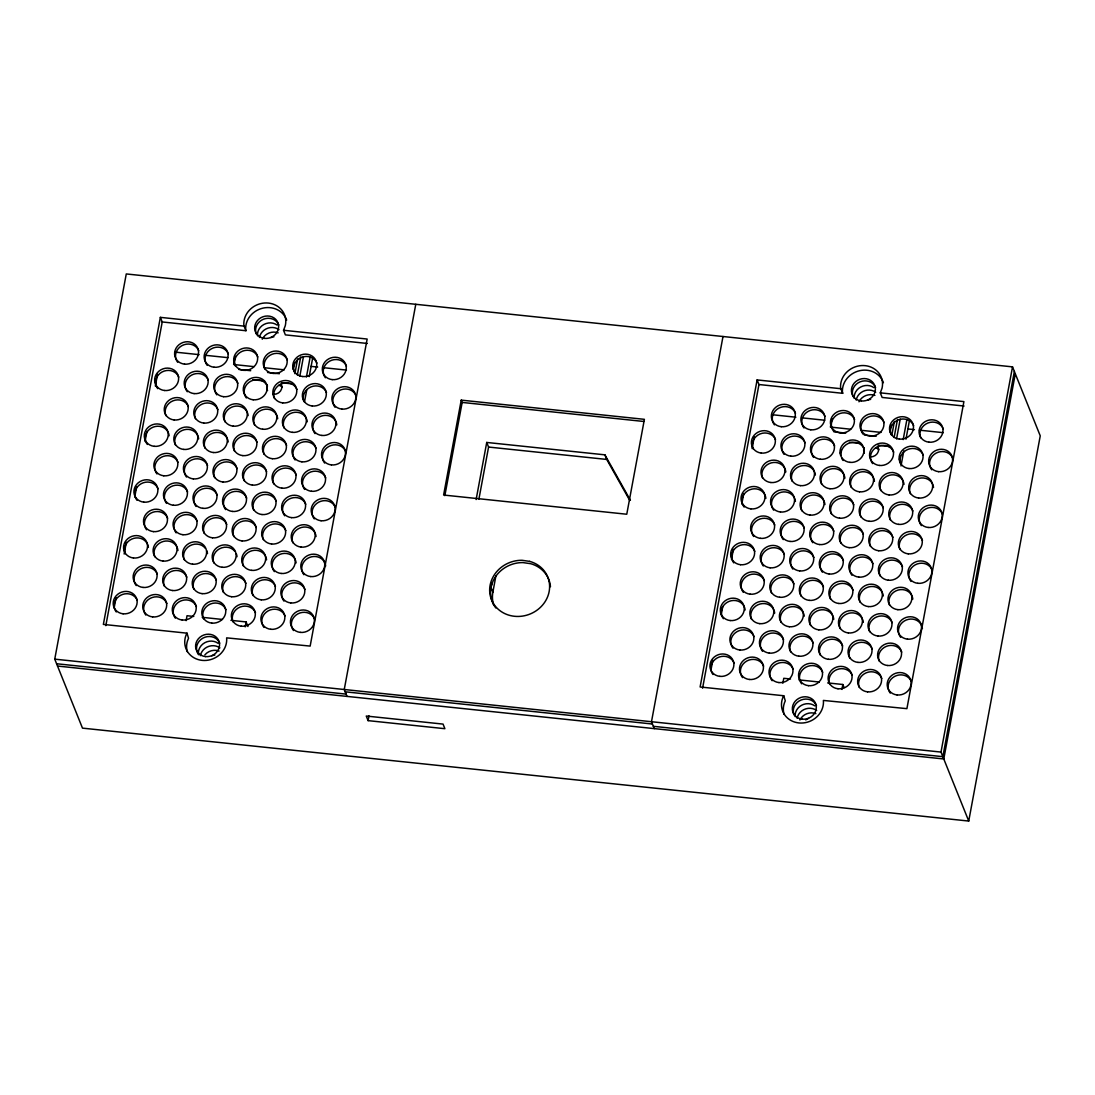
<?xml version="1.0" encoding="UTF-8"?>
<svg xmlns="http://www.w3.org/2000/svg" width="1095" height="1095" viewBox="0 0 1095 1095"><rect width="100%" height="100%" fill="white"/><g stroke="black" fill="none" stroke-linecap="round" stroke-linejoin="round"><path stroke-width="1.5" d="M54.75 659.149L126.267 273.942L1012.519 366.866L1040.25 435.851L968.733 821.058L82.481 728.134L54.75 659.149L941.002 752.073L968.733 821.058M160.363 317.358L162.211 321.957L245.951 330.731L244.089 326.132L160.363 317.358L103.368 624.41L187.012 633.17L188.532 638.275A21.243 19.395 -21.9 0 0 187.3 651.73M105.832 625.656L162.211 321.957M114.167 607.766L116.043 597.692M124.146 554.015L126.336 542.244M134.753 496.897L136.629 486.81M145.046 441.449L146.922 431.375M155.339 386.015L157.516 374.257M186.109 620.66L187.026 615.732L193.774 616.444M235.179 356.299L233.659 364.512L253.917 366.633M243.624 390.929L244.24 387.575M245.198 626.86L246.101 621.933L230.908 620.331M293.049 369.07L294.268 362.5M294.897 373.669L297.635 358.886M297.361 374.983L300.714 356.915M299.811 376.297L303.466 356.587M302.699 397.115L303.329 393.776M306.436 377.022L310.172 356.929M304.547 401.714L306.723 389.998M309.214 376.598L312.636 358.174M415.771 304.3L344.254 689.508L347.033 696.406M368.098 720.633L366.25 716.034L443.051 724.096L444.899 728.695L368.098 720.633L368.988 715.856M461.228 400.127L443.612 495.036L626.764 514.239L644.394 419.33L461.228 400.127L462.158 402.426L444.844 495.665M476.133 499.539L486.728 442.448L604.892 454.836L630.405 500.278M478.912 499.101L488.575 447.047L486.728 442.448M491.942 582.649L491.025 587.577L492.873 592.176A30.345 27.703 -21.9 0 0 493.749 605.193M492.873 592.176L495.925 575.751M723.001 336.507L651.498 721.714L654.276 728.613M757.11 379.924L758.958 384.523L842.698 393.31L840.837 388.711L757.11 379.924L700.116 686.976L783.76 695.749L785.279 700.841A21.243 19.395 -21.9 0 0 784.047 714.296M702.579 688.221L758.958 384.523M710.915 670.332L712.79 660.258M721.208 614.897L722.768 606.493M731.501 559.463L733.376 549.375M741.794 504.015L743.669 493.941M752.087 448.58L754.263 436.823M782.857 683.225L783.774 678.298L790.522 679.009M831.926 418.879L830.407 427.077L850.664 429.213M840.371 453.494L840.987 450.141M841.932 689.426L842.849 684.498L827.656 682.91M889.797 431.635L891.015 425.065M891.946 434.592L894.382 421.452M894.109 437.548L897.462 419.481M896.559 438.862L900.213 419.166M899.447 459.695L900.076 456.341M903.183 439.588L906.906 419.495M900.993 465.964L903.786 450.894M905.962 439.163L909.384 420.74M941.002 752.073L1012.519 366.866M1014.367 371.465L942.85 756.672L653.345 726.313M1015.298 373.765L943.78 758.972L57.529 666.047M367.331 343.46L285.384 334.878L283.537 330.279L285.289 325.667A21.243 19.395 -21.9 0 0 266.646 302.959A21.243 19.395 -21.9 0 0 243.815 324.695L244.089 326.132M964.079 406.04L882.132 397.444L880.284 392.845L882.036 388.246A21.243 19.395 -21.9 0 0 863.394 365.538A21.243 19.395 -21.9 0 0 840.563 387.26L840.837 388.711M187.012 633.17L186.684 633.676A21.243 19.395 -21.9 0 0 202.096 660.367A21.243 19.395 -21.9 0 0 226.638 637.865L310.159 646.091L367.154 339.039L283.537 330.279M783.76 695.749L783.431 696.242A21.243 19.395 -21.9 0 0 798.844 722.933A21.243 19.395 -21.9 0 0 823.385 700.43L906.906 708.657L963.901 401.605L880.284 392.845M175.433 352.152L199.139 354.643M205.915 355.355L227.938 357.654M310.912 366.36L317.687 367.071M322.765 367.605L346.472 370.083M772.18 414.718L795.887 417.209M802.662 417.92L824.686 420.234M907.659 428.925L914.434 429.637M919.513 430.171L943.219 432.662M264.046 367.701L284.303 369.823M860.793 430.267L881.051 432.388M238.888 369.467L250.7 370.699M267.577 372.478L279.403 373.71M833.938 431.854L845.764 433.1M864.325 435.043L876.151 436.289M252.712 379.732L264.525 380.964M281.415 382.73L293.227 383.975M849.46 442.298L859.589 443.352M878.149 445.309L889.975 446.541M462.158 402.426L643.614 421.452M488.575 447.047L606.739 459.435L629.789 500.483M202.219 617.32L222.477 619.455M798.967 679.899L819.224 682.021M345.185 691.807L652.415 724.014M56.598 663.748L346.116 694.107M869.868 456.82L870.347 456.902A7.583 6.926 -21.9 0 0 878.012 446.664M273.12 394.255L273.599 394.337A7.583 6.926 -21.9 0 0 281.264 384.085M842.849 684.498L844.081 687.564M604.892 454.836L606.739 459.435M246.101 621.933L247.949 626.532M842.698 393.31L842.411 391.859A21.243 19.395 -21.9 0 1 859.767 370.671A21.243 19.395 -21.9 0 1 883.419 382.716M245.951 330.731L245.677 329.294A21.243 19.395 -21.9 0 1 263.019 308.106A21.243 19.395 -21.9 0 1 286.671 320.151M198.4 654.016A12.141 11.087 -21.9 0 1 204.792 642.71A12.141 11.087 -21.9 0 1 218.056 643.271M200.371 655.686A12.141 11.087 -21.9 0 1 219.903 647.87M204.847 654.865A12.141 11.087 -21.9 0 1 219.109 651.06M211.773 655.837A12.141 11.087 -21.9 0 1 214.839 655.015M795.148 716.595A12.141 11.087 -21.9 0 1 801.54 705.289A12.141 11.087 -21.9 0 1 814.789 705.851M797.119 718.252A12.141 11.087 -21.9 0 1 816.651 710.45M799.911 720.004A12.141 11.087 -21.9 0 1 815.857 713.625M805.742 719.921A12.141 11.087 -21.9 0 1 808.521 718.402M854.21 398.375A12.141 11.087 -21.9 0 1 860.615 387.069A12.141 11.087 -21.9 0 1 873.865 387.63M856.194 400.045A12.141 11.087 -21.9 0 1 875.713 392.229M858.986 401.797A12.141 11.087 -21.9 0 1 874.919 395.418M867.596 400.195A12.141 11.087 -21.9 0 1 870.662 399.374M257.476 335.809A12.141 11.087 -21.9 0 1 263.868 324.503A12.141 11.087 -21.9 0 1 277.117 325.064M259.447 337.479A12.141 11.087 -21.9 0 1 278.979 329.663M262.239 339.231A12.141 11.087 -21.9 0 1 278.185 332.853M270.848 337.616A12.141 11.087 -21.9 0 1 273.914 336.808M793.971 714.802A12.141 11.087 -21.9 0 1 801.129 700.006A12.141 11.087 -21.9 0 1 816.514 705.782M801.636 683.814A12.141 11.087 -21.9 0 1 805.906 667.183A12.141 11.087 -21.9 0 1 822.728 672.289M829.736 684.402A12.141 11.087 -21.9 0 1 836.895 669.606A12.141 11.087 -21.9 0 1 852.28 675.382M859.274 687.509A12.141 11.087 -21.9 0 1 866.432 672.713A12.141 11.087 -21.9 0 1 881.817 678.489M890.262 693.108A12.141 11.087 -21.9 0 1 894.533 676.477A12.141 11.087 -21.9 0 1 911.355 681.583M772.098 680.72A12.141 11.087 -21.9 0 1 776.369 664.09A12.141 11.087 -21.9 0 1 793.191 669.196M742.561 677.627A12.141 11.087 -21.9 0 1 746.831 660.997A12.141 11.087 -21.9 0 1 763.653 666.102M713.009 674.534A12.141 11.087 -21.9 0 1 717.293 657.89A12.141 11.087 -21.9 0 1 734.102 662.995M879.23 661.147A12.141 11.087 -21.9 0 1 886.389 646.337A12.141 11.087 -21.9 0 1 901.774 652.127M849.693 658.04A12.141 11.087 -21.9 0 1 856.837 643.244A12.141 11.087 -21.9 0 1 872.222 649.02M820.141 654.947A12.141 11.087 -21.9 0 1 827.3 640.151A12.141 11.087 -21.9 0 1 842.685 645.927M790.604 651.853A12.141 11.087 -21.9 0 1 797.762 637.044A12.141 11.087 -21.9 0 1 813.147 642.833M762.503 651.265A12.141 11.087 -21.9 0 1 766.787 634.635A12.141 11.087 -21.9 0 1 783.596 639.726M732.966 648.158A12.141 11.087 -21.9 0 1 737.236 631.528A12.141 11.087 -21.9 0 1 754.058 636.633M900.624 637.29A12.141 11.087 -21.9 0 1 906.345 619.975A12.141 11.087 -21.9 0 1 922.401 628.571M869.635 631.678A12.141 11.087 -21.9 0 1 876.794 616.882A12.141 11.087 -21.9 0 1 892.179 622.658M840.098 628.585A12.141 11.087 -21.9 0 1 848.762 613.282A12.141 11.087 -21.9 0 1 863.312 622.384M810.56 625.478A12.141 11.087 -21.9 0 1 819.224 610.189A12.141 11.087 -21.9 0 1 833.774 619.277M781.009 622.384A12.141 11.087 -21.9 0 1 789.673 607.082A12.141 11.087 -21.9 0 1 804.236 616.184M751.471 619.291A12.141 11.087 -21.9 0 1 760.135 603.988A12.141 11.087 -21.9 0 1 774.699 613.091M723.384 618.702A12.141 11.087 -21.9 0 1 729.092 601.388A12.141 11.087 -21.9 0 1 745.147 609.983M771.428 592.929A12.141 11.087 -21.9 0 1 778.586 578.119A12.141 11.087 -21.9 0 1 793.971 583.909M743.327 592.34A12.141 11.087 -21.9 0 1 747.598 575.71A12.141 11.087 -21.9 0 1 764.419 580.802M800.965 596.022A12.141 11.087 -21.9 0 1 808.124 581.226A12.141 11.087 -21.9 0 1 823.508 587.002M830.503 599.116A12.141 11.087 -21.9 0 1 837.661 584.319A12.141 11.087 -21.9 0 1 853.046 590.096M860.054 602.223A12.141 11.087 -21.9 0 1 868.718 586.92A12.141 11.087 -21.9 0 1 883.268 596.008M889.592 605.316A12.141 11.087 -21.9 0 1 898.256 590.013A12.141 11.087 -21.9 0 1 912.819 599.116M733.746 562.871A12.141 11.087 -21.9 0 1 738.016 546.241A12.141 11.087 -21.9 0 1 754.838 551.346M763.283 565.978A12.141 11.087 -21.9 0 1 767.554 549.334A12.141 11.087 -21.9 0 1 784.376 554.44M792.821 569.071A12.141 11.087 -21.9 0 1 797.105 552.441A12.141 11.087 -21.9 0 1 813.913 557.547M822.372 572.165A12.141 11.087 -21.9 0 1 826.643 555.535A12.141 11.087 -21.9 0 1 843.465 560.64M851.91 575.258A12.141 11.087 -21.9 0 1 856.18 558.628A12.141 11.087 -21.9 0 1 873.002 563.733M880.01 575.847A12.141 11.087 -21.9 0 1 887.155 561.051A12.141 11.087 -21.9 0 1 902.54 566.827M910.999 581.459A12.141 11.087 -21.9 0 1 915.269 564.828A12.141 11.087 -21.9 0 1 932.091 569.934M899.953 549.485A12.141 11.087 -21.9 0 1 907.112 534.688A12.141 11.087 -21.9 0 1 922.496 540.465M870.415 546.391A12.141 11.087 -21.9 0 1 877.574 531.595A12.141 11.087 -21.9 0 1 892.959 537.371M840.878 543.298A12.141 11.087 -21.9 0 1 848.023 528.488A12.141 11.087 -21.9 0 1 863.407 534.278M812.777 542.709A12.141 11.087 -21.9 0 1 817.048 526.079A12.141 11.087 -21.9 0 1 833.87 531.171M783.24 539.602A12.141 11.087 -21.9 0 1 787.51 522.972A12.141 11.087 -21.9 0 1 804.332 528.077M753.702 536.509A12.141 11.087 -21.9 0 1 757.973 519.879A12.141 11.087 -21.9 0 1 774.781 524.984M744.107 507.053A12.141 11.087 -21.9 0 1 749.815 489.739A12.141 11.087 -21.9 0 1 765.884 498.334M773.645 510.147A12.141 11.087 -21.9 0 1 779.353 492.832A12.141 11.087 -21.9 0 1 795.422 501.428M801.745 510.735A12.141 11.087 -21.9 0 1 810.409 495.433A12.141 11.087 -21.9 0 1 824.959 504.535M831.283 513.829A12.141 11.087 -21.9 0 1 838.441 499.033A12.141 11.087 -21.9 0 1 853.826 504.809M860.821 516.922A12.141 11.087 -21.9 0 1 867.979 502.126A12.141 11.087 -21.9 0 1 883.364 507.902M890.372 520.029A12.141 11.087 -21.9 0 1 897.53 505.233A12.141 11.087 -21.9 0 1 912.901 511.009M921.36 525.627A12.141 11.087 -21.9 0 1 925.631 508.997A12.141 11.087 -21.9 0 1 942.453 514.102M910.315 493.667A12.141 11.087 -21.9 0 1 918.979 478.364A12.141 11.087 -21.9 0 1 933.542 487.453M880.777 490.56A12.141 11.087 -21.9 0 1 889.441 475.257A12.141 11.087 -21.9 0 1 904.005 484.36M851.239 487.467A12.141 11.087 -21.9 0 1 859.904 472.164A12.141 11.087 -21.9 0 1 874.453 481.266M821.688 484.373A12.141 11.087 -21.9 0 1 830.352 469.071A12.141 11.087 -21.9 0 1 844.916 478.159M792.15 481.266A12.141 11.087 -21.9 0 1 800.815 465.977A12.141 11.087 -21.9 0 1 815.378 475.066M762.613 478.173A12.141 11.087 -21.9 0 1 771.277 462.87A12.141 11.087 -21.9 0 1 785.827 471.972M753.018 448.717A12.141 11.087 -21.9 0 1 760.176 433.907A12.141 11.087 -21.9 0 1 775.561 439.697M784.006 454.315A12.141 11.087 -21.9 0 1 788.29 437.685A12.141 11.087 -21.9 0 1 805.099 442.791M813.558 457.409A12.141 11.087 -21.9 0 1 817.828 440.779A12.141 11.087 -21.9 0 1 834.65 445.884M843.095 460.516A12.141 11.087 -21.9 0 1 841.644 457.997M840.974 455.191A12.141 11.087 -21.9 0 1 850.309 442.708A12.141 11.087 -21.9 0 1 864.188 448.991M872.633 463.609A12.141 11.087 -21.9 0 1 876.917 446.979A12.141 11.087 -21.9 0 1 893.725 452.084M900.733 464.198A12.141 11.087 -21.9 0 1 907.892 449.402A12.141 11.087 -21.9 0 1 923.277 455.178M931.722 469.81A12.141 11.087 -21.9 0 1 935.992 453.179A12.141 11.087 -21.9 0 1 952.814 458.271M920.69 437.836A12.141 11.087 -21.9 0 1 927.835 423.04A12.141 11.087 -21.9 0 1 943.219 428.816M891.138 434.742A12.141 11.087 -21.9 0 1 898.297 419.933A12.141 11.087 -21.9 0 1 913.682 425.722M863.052 434.154A12.141 11.087 -21.9 0 1 867.322 417.524A12.141 11.087 -21.9 0 1 884.144 422.615M833.514 431.047A12.141 11.087 -21.9 0 1 837.784 414.416A12.141 11.087 -21.9 0 1 854.593 419.522M803.963 427.953A12.141 11.087 -21.9 0 1 808.233 411.323A12.141 11.087 -21.9 0 1 825.055 416.428M774.425 424.86A12.141 11.087 -21.9 0 1 778.696 408.23A12.141 11.087 -21.9 0 1 795.518 413.321M853.046 396.595A12.141 11.087 -21.9 0 1 860.205 381.799A12.141 11.087 -21.9 0 1 875.589 387.575M198.674 654.742A12.141 11.087 -21.9 0 1 202.945 638.111A12.141 11.087 -21.9 0 1 219.766 643.217M203.451 618.743A12.141 11.087 -21.9 0 1 210.596 603.947A12.141 11.087 -21.9 0 1 225.981 609.723M232.989 621.837A12.141 11.087 -21.9 0 1 240.147 607.041A12.141 11.087 -21.9 0 1 255.532 612.817M263.977 627.449A12.141 11.087 -21.9 0 1 268.248 610.818A12.141 11.087 -21.9 0 1 285.07 615.924M293.515 630.542A12.141 11.087 -21.9 0 1 297.785 613.912A12.141 11.087 -21.9 0 1 314.607 619.017M175.351 618.155A12.141 11.087 -21.9 0 1 179.621 601.525A12.141 11.087 -21.9 0 1 196.443 606.63M145.813 615.062A12.141 11.087 -21.9 0 1 150.083 598.431A12.141 11.087 -21.9 0 1 166.905 603.523M116.262 611.954A12.141 11.087 -21.9 0 1 120.546 595.324A12.141 11.087 -21.9 0 1 137.354 600.43M283.933 601.087A12.141 11.087 -21.9 0 1 288.204 584.456A12.141 11.087 -21.9 0 1 305.026 589.548M252.945 595.475A12.141 11.087 -21.9 0 1 260.104 580.678A12.141 11.087 -21.9 0 1 275.475 586.455M223.394 592.381A12.141 11.087 -21.9 0 1 230.552 577.571A12.141 11.087 -21.9 0 1 245.937 583.361M193.856 589.274A12.141 11.087 -21.9 0 1 201.015 574.478A12.141 11.087 -21.9 0 1 216.399 580.254M164.318 586.181A12.141 11.087 -21.9 0 1 171.477 571.385A12.141 11.087 -21.9 0 1 186.848 577.161M136.218 585.592A12.141 11.087 -21.9 0 1 140.488 568.962A12.141 11.087 -21.9 0 1 157.31 574.067M303.89 574.711A12.141 11.087 -21.9 0 1 309.598 557.41A12.141 11.087 -21.9 0 1 325.653 566.005M274.339 571.617A12.141 11.087 -21.9 0 1 280.046 554.316A12.141 11.087 -21.9 0 1 296.115 562.912M243.35 566.005A12.141 11.087 -21.9 0 1 252.014 550.717A12.141 11.087 -21.9 0 1 266.578 559.805M236.356 553.892A12.141 11.087 -21.9 0 1 237.026 556.712M213.812 562.912A12.141 11.087 -21.9 0 1 219.534 548.787A12.141 11.087 -21.9 0 1 234.905 551.387M206.804 550.799A12.141 11.087 -21.9 0 1 207.489 553.618M184.261 559.819A12.141 11.087 -21.9 0 1 189.983 545.693A12.141 11.087 -21.9 0 1 205.354 548.294M154.724 556.725A12.141 11.087 -21.9 0 1 163.388 541.423A12.141 11.087 -21.9 0 1 177.951 550.511M125.186 553.618A12.141 11.087 -21.9 0 1 133.85 538.329A12.141 11.087 -21.9 0 1 148.4 547.418M176.131 532.868A12.141 11.087 -21.9 0 1 180.401 516.238A12.141 11.087 -21.9 0 1 197.223 521.329M146.579 529.761A12.141 11.087 -21.9 0 1 150.864 513.131A12.141 11.087 -21.9 0 1 167.672 518.236M204.217 533.457A12.141 11.087 -21.9 0 1 211.376 518.66A12.141 11.087 -21.9 0 1 226.761 524.437M233.769 536.55A12.141 11.087 -21.9 0 1 240.914 521.754A12.141 11.087 -21.9 0 1 256.298 527.53M263.306 539.643A12.141 11.087 -21.9 0 1 270.465 524.847A12.141 11.087 -21.9 0 1 285.85 530.623M292.844 542.75A12.141 11.087 -21.9 0 1 301.508 527.448A12.141 11.087 -21.9 0 1 316.072 536.536M136.998 500.305A12.141 11.087 -21.9 0 1 141.269 483.675A12.141 11.087 -21.9 0 1 158.091 488.781M166.536 503.399A12.141 11.087 -21.9 0 1 170.806 486.769A12.141 11.087 -21.9 0 1 187.628 491.874M196.073 506.506A12.141 11.087 -21.9 0 1 200.358 489.862A12.141 11.087 -21.9 0 1 217.166 494.967M225.625 509.599A12.141 11.087 -21.9 0 1 229.895 492.969A12.141 11.087 -21.9 0 1 246.717 498.074M253.712 510.188A12.141 11.087 -21.9 0 1 260.87 495.392A12.141 11.087 -21.9 0 1 276.255 501.168M284.7 515.786A12.141 11.087 -21.9 0 1 288.984 499.156A12.141 11.087 -21.9 0 1 305.792 504.261M314.251 518.893A12.141 11.087 -21.9 0 1 318.522 502.263A12.141 11.087 -21.9 0 1 335.344 507.355M304.656 489.424A12.141 11.087 -21.9 0 1 308.927 472.794A12.141 11.087 -21.9 0 1 325.749 477.899M273.668 483.826A12.141 11.087 -21.9 0 1 280.826 469.016A12.141 11.087 -21.9 0 1 296.211 474.806M244.13 480.719A12.141 11.087 -21.9 0 1 251.289 465.922A12.141 11.087 -21.9 0 1 266.66 471.699M214.579 477.625A12.141 11.087 -21.9 0 1 221.737 462.829A12.141 11.087 -21.9 0 1 237.122 468.605M186.492 477.037A12.141 11.087 -21.9 0 1 190.763 460.406A12.141 11.087 -21.9 0 1 207.585 465.512M156.955 473.943A12.141 11.087 -21.9 0 1 161.225 457.313A12.141 11.087 -21.9 0 1 178.047 462.405M147.36 444.474A12.141 11.087 -21.9 0 1 153.067 427.173A12.141 11.087 -21.9 0 1 169.136 435.769M175.446 445.063A12.141 11.087 -21.9 0 1 184.111 429.774A12.141 11.087 -21.9 0 1 198.674 438.862M204.998 448.17A12.141 11.087 -21.9 0 1 213.662 432.867A12.141 11.087 -21.9 0 1 228.212 441.956M234.535 451.263A12.141 11.087 -21.9 0 1 241.694 436.467A12.141 11.087 -21.9 0 1 257.079 442.243M264.073 454.357A12.141 11.087 -21.9 0 1 271.231 439.56A12.141 11.087 -21.9 0 1 286.616 445.337M295.075 459.968A12.141 11.087 -21.9 0 1 299.346 443.338A12.141 11.087 -21.9 0 1 316.168 448.444M324.613 463.062A12.141 11.087 -21.9 0 1 328.883 446.432A12.141 11.087 -21.9 0 1 345.705 451.537M315.018 433.606A12.141 11.087 -21.9 0 1 320.725 416.292A12.141 11.087 -21.9 0 1 336.795 424.887M284.029 427.994A12.141 11.087 -21.9 0 1 292.693 412.692A12.141 11.087 -21.9 0 1 307.257 421.794M254.492 424.901A12.141 11.087 -21.9 0 1 263.156 409.598A12.141 11.087 -21.9 0 1 277.706 418.701M224.954 421.794A12.141 11.087 -21.9 0 1 233.605 406.505A12.141 11.087 -21.9 0 1 248.168 415.594M195.403 418.701A12.141 11.087 -21.9 0 1 202.561 403.904A12.141 11.087 -21.9 0 1 217.946 409.681M165.865 415.607A12.141 11.087 -21.9 0 1 173.024 400.811A12.141 11.087 -21.9 0 1 188.408 406.587M157.721 388.657A12.141 11.087 -21.9 0 1 161.992 372.026A12.141 11.087 -21.9 0 1 178.813 377.118M187.272 391.75A12.141 11.087 -21.9 0 1 191.543 375.12A12.141 11.087 -21.9 0 1 208.351 380.225M216.81 394.843A12.141 11.087 -21.9 0 1 221.081 378.213A12.141 11.087 -21.9 0 1 237.902 383.318M246.348 397.95A12.141 11.087 -21.9 0 1 250.618 381.306A12.141 11.087 -21.9 0 1 267.44 386.412M274.448 398.525A12.141 11.087 -21.9 0 1 281.593 383.729A12.141 11.087 -21.9 0 1 296.978 389.519M303.986 401.632A12.141 11.087 -21.9 0 1 311.144 386.836A12.141 11.087 -21.9 0 1 326.529 392.612M334.974 407.23A12.141 11.087 -21.9 0 1 339.245 390.6A12.141 11.087 -21.9 0 1 356.067 395.706M325.393 377.775A12.141 11.087 -21.9 0 1 329.663 361.145A12.141 11.087 -21.9 0 1 346.472 366.25M294.391 372.163A12.141 11.087 -21.9 0 1 301.549 357.367A12.141 11.087 -21.9 0 1 316.934 363.143M264.853 369.07A12.141 11.087 -21.9 0 1 272.012 354.274A12.141 11.087 -21.9 0 1 287.396 360.05M235.315 365.976A12.141 11.087 -21.9 0 1 242.474 351.18A12.141 11.087 -21.9 0 1 257.845 356.956M207.215 365.388A12.141 11.087 -21.9 0 1 211.486 348.757A12.141 11.087 -21.9 0 1 228.308 353.849M177.677 362.281A12.141 11.087 -21.9 0 1 181.948 345.65A12.141 11.087 -21.9 0 1 198.77 350.756M256.298 334.03A12.141 11.087 -21.9 0 1 263.457 319.22A12.141 11.087 -21.9 0 1 278.842 325.01M550.47 586.742A30.345 27.703 -21.9 0 0 530.623 563.679L522.958 562.597A30.345 27.703 -21.9 0 0 494.611 578.16A30.345 27.703 -21.9 0 0 495.83 607.985M864.297 453.125A7.583 6.926 -21.9 0 1 864.16 447.773M875.713 447.8A7.583 6.926 -21.9 0 1 878.847 449.758M267.55 390.559A7.583 6.926 -21.9 0 1 267.413 385.194M278.965 385.235A7.583 6.926 -21.9 0 1 282.099 387.192M529.693 561.379L522.041 560.298A30.345 27.703 -21.9 0 0 491.532 599.814A30.345 27.703 -21.9 0 0 540.998 606.781A30.345 27.703 -21.9 0 0 529.693 561.379M781.241 426.708A12.141 11.087 -21.9 0 0 794.587 411.022A12.141 11.087 -21.9 0 0 774.124 408.887A12.141 11.087 -21.9 0 0 781.241 426.708M810.793 429.801A12.141 11.087 -21.9 0 0 824.138 414.129A12.141 11.087 -21.9 0 0 803.662 411.98A12.141 11.087 -21.9 0 0 810.793 429.801M840.33 432.895A12.141 11.087 -21.9 0 0 853.676 417.222A12.141 11.087 -21.9 0 0 833.213 415.073A12.141 11.087 -21.9 0 0 840.33 432.895M869.868 436.002A12.141 11.087 -21.9 0 0 883.213 420.316A12.141 11.087 -21.9 0 0 862.75 418.18A12.141 11.087 -21.9 0 0 869.868 436.002M899.419 439.095A12.141 11.087 -21.9 0 0 912.765 423.423A12.141 11.087 -21.9 0 0 892.288 421.274A12.141 11.087 -21.9 0 0 899.419 439.095M928.957 442.188A12.141 11.087 -21.9 0 0 942.302 426.516A12.141 11.087 -21.9 0 0 921.839 424.367A12.141 11.087 -21.9 0 0 928.957 442.188M761.299 453.07A12.141 11.087 -21.9 0 0 774.644 437.398A12.141 11.087 -21.9 0 0 754.168 435.249A12.141 11.087 -21.9 0 0 761.299 453.07M790.836 456.163A12.141 11.087 -21.9 0 0 804.182 440.491A12.141 11.087 -21.9 0 0 783.719 438.342A12.141 11.087 -21.9 0 0 790.836 456.163M820.374 459.257A12.141 11.087 -21.9 0 0 833.719 443.584A12.141 11.087 -21.9 0 0 813.256 441.436A12.141 11.087 -21.9 0 0 820.374 459.257M849.925 462.364A12.141 11.087 -21.9 0 0 863.257 446.692A12.141 11.087 -21.9 0 0 842.794 444.543A12.141 11.087 -21.9 0 0 849.925 462.364M879.463 465.457A12.141 11.087 -21.9 0 0 892.808 449.785A12.141 11.087 -21.9 0 0 872.332 447.636A12.141 11.087 -21.9 0 0 879.463 465.457M909.001 468.55A12.141 11.087 -21.9 0 0 922.346 452.878A12.141 11.087 -21.9 0 0 901.883 450.729A12.141 11.087 -21.9 0 0 909.001 468.55M938.552 471.658A12.141 11.087 -21.9 0 0 951.884 455.972A12.141 11.087 -21.9 0 0 931.421 453.836A12.141 11.087 -21.9 0 0 938.552 471.658M770.88 482.525A12.141 11.087 -21.9 0 0 784.225 466.853A12.141 11.087 -21.9 0 0 763.762 464.704A12.141 11.087 -21.9 0 0 770.88 482.525M800.431 485.632A12.141 11.087 -21.9 0 0 813.763 469.947A12.141 11.087 -21.9 0 0 793.3 467.811A12.141 11.087 -21.9 0 0 800.431 485.632M829.969 488.726A12.141 11.087 -21.9 0 0 843.314 473.054A12.141 11.087 -21.9 0 0 822.838 470.905A12.141 11.087 -21.9 0 0 829.969 488.726M859.507 491.819A12.141 11.087 -21.9 0 0 872.852 476.147A12.141 11.087 -21.9 0 0 852.389 473.998A12.141 11.087 -21.9 0 0 859.507 491.819M889.058 494.926A12.141 11.087 -21.9 0 0 902.389 479.24A12.141 11.087 -21.9 0 0 881.927 477.105A12.141 11.087 -21.9 0 0 889.058 494.926M918.595 498.02A12.141 11.087 -21.9 0 0 931.941 482.347A12.141 11.087 -21.9 0 0 911.464 480.199A12.141 11.087 -21.9 0 0 918.595 498.02M750.937 508.888A12.141 11.087 -21.9 0 0 764.269 493.215A12.141 11.087 -21.9 0 0 743.806 491.066A12.141 11.087 -21.9 0 0 750.937 508.888M780.475 511.995A12.141 11.087 -21.9 0 0 793.82 496.322A12.141 11.087 -21.9 0 0 773.344 494.173A12.141 11.087 -21.9 0 0 780.475 511.995M810.013 515.088A12.141 11.087 -21.9 0 0 823.358 499.416A12.141 11.087 -21.9 0 0 802.895 497.267A12.141 11.087 -21.9 0 0 810.013 515.088M839.55 518.181A12.141 11.087 -21.9 0 0 852.895 502.509A12.141 11.087 -21.9 0 0 832.433 500.36A12.141 11.087 -21.9 0 0 839.55 518.181M869.101 521.288A12.141 11.087 -21.9 0 0 882.447 505.603A12.141 11.087 -21.9 0 0 861.97 503.467A12.141 11.087 -21.9 0 0 869.101 521.288M898.639 524.382A12.141 11.087 -21.9 0 0 911.984 508.71A12.141 11.087 -21.9 0 0 891.522 506.561A12.141 11.087 -21.9 0 0 898.639 524.382M928.177 527.475A12.141 11.087 -21.9 0 0 941.522 511.803A12.141 11.087 -21.9 0 0 921.059 509.654A12.141 11.087 -21.9 0 0 928.177 527.475M760.519 538.357A12.141 11.087 -21.9 0 0 773.864 522.685A12.141 11.087 -21.9 0 0 753.401 520.536A12.141 11.087 -21.9 0 0 760.519 538.357M790.056 541.45A12.141 11.087 -21.9 0 0 803.401 525.778A12.141 11.087 -21.9 0 0 782.939 523.629A12.141 11.087 -21.9 0 0 790.056 541.45M819.607 544.557A12.141 11.087 -21.9 0 0 832.953 528.871A12.141 11.087 -21.9 0 0 812.476 526.736A12.141 11.087 -21.9 0 0 819.607 544.557M849.145 547.651A12.141 11.087 -21.9 0 0 862.49 531.978A12.141 11.087 -21.9 0 0 842.028 529.829A12.141 11.087 -21.9 0 0 849.145 547.651M878.683 550.744A12.141 11.087 -21.9 0 0 892.028 535.072A12.141 11.087 -21.9 0 0 871.565 532.923A12.141 11.087 -21.9 0 0 878.683 550.744M908.234 553.837A12.141 11.087 -21.9 0 0 921.566 538.165A12.141 11.087 -21.9 0 0 901.103 536.016A12.141 11.087 -21.9 0 0 908.234 553.837M740.562 564.719A12.141 11.087 -21.9 0 0 753.907 549.047A12.141 11.087 -21.9 0 0 733.445 546.898A12.141 11.087 -21.9 0 0 740.562 564.719M770.113 567.812A12.141 11.087 -21.9 0 0 783.445 552.14A12.141 11.087 -21.9 0 0 762.982 549.991A12.141 11.087 -21.9 0 0 770.113 567.812M799.651 570.919A12.141 11.087 -21.9 0 0 812.996 555.247A12.141 11.087 -21.9 0 0 792.52 553.098A12.141 11.087 -21.9 0 0 799.651 570.919M829.189 574.013A12.141 11.087 -21.9 0 0 842.534 558.341A12.141 11.087 -21.9 0 0 822.071 556.192A12.141 11.087 -21.9 0 0 829.189 574.013M858.74 577.106A12.141 11.087 -21.9 0 0 872.072 561.434A12.141 11.087 -21.9 0 0 851.609 559.285A12.141 11.087 -21.9 0 0 858.74 577.106M888.278 580.213A12.141 11.087 -21.9 0 0 901.623 564.527A12.141 11.087 -21.9 0 0 881.146 562.392A12.141 11.087 -21.9 0 0 888.278 580.213M917.815 583.307A12.141 11.087 -21.9 0 0 931.161 567.634A12.141 11.087 -21.9 0 0 910.698 565.485A12.141 11.087 -21.9 0 0 917.815 583.307M750.157 594.188A12.141 11.087 -21.9 0 0 763.502 578.502A12.141 11.087 -21.9 0 0 743.026 576.367A12.141 11.087 -21.9 0 0 750.157 594.188M779.695 597.281A12.141 11.087 -21.9 0 0 793.04 581.609A12.141 11.087 -21.9 0 0 772.577 579.46A12.141 11.087 -21.9 0 0 779.695 597.281M809.246 600.375A12.141 11.087 -21.9 0 0 822.578 584.703A12.141 11.087 -21.9 0 0 802.115 582.554A12.141 11.087 -21.9 0 0 809.246 600.375M838.784 603.482A12.141 11.087 -21.9 0 0 852.129 587.796A12.141 11.087 -21.9 0 0 831.653 585.661A12.141 11.087 -21.9 0 0 838.784 603.482M868.321 606.575A12.141 11.087 -21.9 0 0 881.667 590.903A12.141 11.087 -21.9 0 0 861.204 588.754A12.141 11.087 -21.9 0 0 868.321 606.575M897.859 609.669A12.141 11.087 -21.9 0 0 911.204 593.996A12.141 11.087 -21.9 0 0 890.741 591.847A12.141 11.087 -21.9 0 0 897.859 609.669M730.201 620.55A12.141 11.087 -21.9 0 0 743.546 604.878A12.141 11.087 -21.9 0 0 723.083 602.729A12.141 11.087 -21.9 0 0 730.201 620.55M759.738 623.644A12.141 11.087 -21.9 0 0 773.084 607.971A12.141 11.087 -21.9 0 0 752.621 605.822A12.141 11.087 -21.9 0 0 759.738 623.644M789.29 626.737A12.141 11.087 -21.9 0 0 802.635 611.065A12.141 11.087 -21.9 0 0 782.159 608.916A12.141 11.087 -21.9 0 0 789.29 626.737M818.827 629.844A12.141 11.087 -21.9 0 0 832.173 614.172A12.141 11.087 -21.9 0 0 811.71 612.023A12.141 11.087 -21.9 0 0 818.827 629.844M848.365 632.937A12.141 11.087 -21.9 0 0 861.71 617.265A12.141 11.087 -21.9 0 0 841.247 615.116A12.141 11.087 -21.9 0 0 848.365 632.937M877.916 636.031A12.141 11.087 -21.9 0 0 891.262 620.359A12.141 11.087 -21.9 0 0 870.785 618.21A12.141 11.087 -21.9 0 0 877.916 636.031M907.454 639.138A12.141 11.087 -21.9 0 0 920.799 623.452A12.141 11.087 -21.9 0 0 900.336 621.317A12.141 11.087 -21.9 0 0 907.454 639.138M739.796 650.006A12.141 11.087 -21.9 0 0 753.141 634.333A12.141 11.087 -21.9 0 0 732.664 632.185A12.141 11.087 -21.9 0 0 739.796 650.006M769.333 653.113A12.141 11.087 -21.9 0 0 782.679 637.427A12.141 11.087 -21.9 0 0 762.216 635.292A12.141 11.087 -21.9 0 0 769.333 653.113M798.871 656.206A12.141 11.087 -21.9 0 0 812.216 640.534A12.141 11.087 -21.9 0 0 791.753 638.385A12.141 11.087 -21.9 0 0 798.871 656.206M828.422 659.299A12.141 11.087 -21.9 0 0 841.754 643.627A12.141 11.087 -21.9 0 0 821.291 641.478A12.141 11.087 -21.9 0 0 828.422 659.299M857.96 662.407A12.141 11.087 -21.9 0 0 871.305 646.721A12.141 11.087 -21.9 0 0 850.829 644.585A12.141 11.087 -21.9 0 0 857.96 662.407M887.497 665.5A12.141 11.087 -21.9 0 0 900.843 649.828A12.141 11.087 -21.9 0 0 880.38 647.679A12.141 11.087 -21.9 0 0 887.497 665.5M719.839 676.368A12.141 11.087 -21.9 0 0 733.185 660.696A12.141 11.087 -21.9 0 0 712.708 658.547A12.141 11.087 -21.9 0 0 719.839 676.368M749.377 679.475A12.141 11.087 -21.9 0 0 762.722 663.803A12.141 11.087 -21.9 0 0 742.259 661.654A12.141 11.087 -21.9 0 0 749.377 679.475M778.928 682.568A12.141 11.087 -21.9 0 0 792.26 666.896A12.141 11.087 -21.9 0 0 771.797 664.747A12.141 11.087 -21.9 0 0 778.928 682.568M808.466 685.662A12.141 11.087 -21.9 0 0 821.811 669.989A12.141 11.087 -21.9 0 0 801.335 667.841A12.141 11.087 -21.9 0 0 808.466 685.662M838.003 688.769A12.141 11.087 -21.9 0 0 851.349 673.083A12.141 11.087 -21.9 0 0 830.886 670.948A12.141 11.087 -21.9 0 0 838.003 688.769M867.555 691.862A12.141 11.087 -21.9 0 0 880.886 676.19A12.141 11.087 -21.9 0 0 860.424 674.041A12.141 11.087 -21.9 0 0 867.555 691.862M897.092 694.955A12.141 11.087 -21.9 0 0 910.438 679.283A12.141 11.087 -21.9 0 0 889.961 677.134A12.141 11.087 -21.9 0 0 897.092 694.955M861.327 400.948A12.141 11.087 -21.9 0 0 874.659 385.276A12.141 11.087 -21.9 0 0 854.196 383.127A12.141 11.087 -21.9 0 0 861.327 400.948M802.252 719.169A12.141 11.087 -21.9 0 0 815.583 703.483A12.141 11.087 -21.9 0 0 795.121 701.347A12.141 11.087 -21.9 0 0 802.252 719.169M184.507 364.129A12.141 11.087 -21.9 0 0 197.839 348.456A12.141 11.087 -21.9 0 0 177.376 346.307A12.141 11.087 -21.9 0 0 184.507 364.129M214.045 367.236A12.141 11.087 -21.9 0 0 227.39 351.55A12.141 11.087 -21.9 0 0 206.914 349.414A12.141 11.087 -21.9 0 0 214.045 367.236M243.583 370.329A12.141 11.087 -21.9 0 0 256.928 354.657A12.141 11.087 -21.9 0 0 236.465 352.508A12.141 11.087 -21.9 0 0 243.583 370.329M273.12 373.422A12.141 11.087 -21.9 0 0 286.466 357.75A12.141 11.087 -21.9 0 0 266.003 355.601A12.141 11.087 -21.9 0 0 273.12 373.422M302.672 376.529A12.141 11.087 -21.9 0 0 316.017 360.844A12.141 11.087 -21.9 0 0 295.54 358.708A12.141 11.087 -21.9 0 0 302.672 376.529M332.209 379.623A12.141 11.087 -21.9 0 0 345.555 363.951A12.141 11.087 -21.9 0 0 325.092 361.802A12.141 11.087 -21.9 0 0 332.209 379.623M164.551 390.504A12.141 11.087 -21.9 0 0 177.896 374.818A12.141 11.087 -21.9 0 0 157.42 372.683A12.141 11.087 -21.9 0 0 164.551 390.504M194.089 393.598A12.141 11.087 -21.9 0 0 207.434 377.926A12.141 11.087 -21.9 0 0 186.971 375.777A12.141 11.087 -21.9 0 0 194.089 393.598M223.626 396.691A12.141 11.087 -21.9 0 0 236.972 381.019A12.141 11.087 -21.9 0 0 216.509 378.87A12.141 11.087 -21.9 0 0 223.626 396.691M253.178 399.784A12.141 11.087 -21.9 0 0 266.523 384.112A12.141 11.087 -21.9 0 0 246.046 381.963A12.141 11.087 -21.9 0 0 253.178 399.784M282.715 402.892A12.141 11.087 -21.9 0 0 296.061 387.219A12.141 11.087 -21.9 0 0 275.598 385.07A12.141 11.087 -21.9 0 0 282.715 402.892M312.253 405.985A12.141 11.087 -21.9 0 0 325.598 390.313A12.141 11.087 -21.9 0 0 305.135 388.164A12.141 11.087 -21.9 0 0 312.253 405.985M341.804 409.078A12.141 11.087 -21.9 0 0 355.136 393.406A12.141 11.087 -21.9 0 0 334.673 391.257A12.141 11.087 -21.9 0 0 341.804 409.078M174.132 419.96A12.141 11.087 -21.9 0 0 187.478 404.288A12.141 11.087 -21.9 0 0 167.015 402.139A12.141 11.087 -21.9 0 0 174.132 419.96M203.684 423.053A12.141 11.087 -21.9 0 0 217.015 407.381A12.141 11.087 -21.9 0 0 196.552 405.232A12.141 11.087 -21.9 0 0 203.684 423.053M233.221 426.16A12.141 11.087 -21.9 0 0 246.567 410.474A12.141 11.087 -21.9 0 0 226.09 408.339A12.141 11.087 -21.9 0 0 233.221 426.16M262.759 429.254A12.141 11.087 -21.9 0 0 276.104 413.582A12.141 11.087 -21.9 0 0 255.641 411.433A12.141 11.087 -21.9 0 0 262.759 429.254M292.31 432.347A12.141 11.087 -21.9 0 0 305.642 416.675A12.141 11.087 -21.9 0 0 285.179 414.526A12.141 11.087 -21.9 0 0 292.31 432.347M321.848 435.454A12.141 11.087 -21.9 0 0 335.193 419.768A12.141 11.087 -21.9 0 0 314.717 417.633A12.141 11.087 -21.9 0 0 321.848 435.454M154.19 446.322A12.141 11.087 -21.9 0 0 167.521 430.65A12.141 11.087 -21.9 0 0 147.058 428.501A12.141 11.087 -21.9 0 0 154.19 446.322M183.727 449.429A12.141 11.087 -21.9 0 0 197.073 433.743A12.141 11.087 -21.9 0 0 176.596 431.608A12.141 11.087 -21.9 0 0 183.727 449.429M213.265 452.522A12.141 11.087 -21.9 0 0 226.61 436.85A12.141 11.087 -21.9 0 0 206.147 434.701A12.141 11.087 -21.9 0 0 213.265 452.522M242.816 455.616A12.141 11.087 -21.9 0 0 256.148 439.944A12.141 11.087 -21.9 0 0 235.685 437.795A12.141 11.087 -21.9 0 0 242.816 455.616M272.354 458.709A12.141 11.087 -21.9 0 0 285.699 443.037A12.141 11.087 -21.9 0 0 265.223 440.888A12.141 11.087 -21.9 0 0 272.354 458.709M301.892 461.816A12.141 11.087 -21.9 0 0 315.237 446.144A12.141 11.087 -21.9 0 0 294.774 443.995A12.141 11.087 -21.9 0 0 301.892 461.816M331.429 464.91A12.141 11.087 -21.9 0 0 344.774 449.237A12.141 11.087 -21.9 0 0 324.312 447.088A12.141 11.087 -21.9 0 0 331.429 464.91M163.771 475.791A12.141 11.087 -21.9 0 0 177.116 460.105A12.141 11.087 -21.9 0 0 156.653 457.97A12.141 11.087 -21.9 0 0 163.771 475.791M193.309 478.885A12.141 11.087 -21.9 0 0 206.654 463.212A12.141 11.087 -21.9 0 0 186.191 461.063A12.141 11.087 -21.9 0 0 193.309 478.885M222.86 481.978A12.141 11.087 -21.9 0 0 236.205 466.306A12.141 11.087 -21.9 0 0 215.729 464.157A12.141 11.087 -21.9 0 0 222.86 481.978M252.397 485.085A12.141 11.087 -21.9 0 0 265.743 469.399A12.141 11.087 -21.9 0 0 245.28 467.264A12.141 11.087 -21.9 0 0 252.397 485.085M281.935 488.178A12.141 11.087 -21.9 0 0 295.28 472.506A12.141 11.087 -21.9 0 0 274.818 470.357A12.141 11.087 -21.9 0 0 281.935 488.178M311.486 491.272A12.141 11.087 -21.9 0 0 324.832 475.6A12.141 11.087 -21.9 0 0 304.355 473.451A12.141 11.087 -21.9 0 0 311.486 491.272M143.815 502.153A12.141 11.087 -21.9 0 0 157.16 486.481A12.141 11.087 -21.9 0 0 136.697 484.332A12.141 11.087 -21.9 0 0 143.815 502.153M173.366 505.247A12.141 11.087 -21.9 0 0 186.711 489.575A12.141 11.087 -21.9 0 0 166.235 487.426A12.141 11.087 -21.9 0 0 173.366 505.247M202.904 508.34A12.141 11.087 -21.9 0 0 216.249 492.668A12.141 11.087 -21.9 0 0 195.786 490.519A12.141 11.087 -21.9 0 0 202.904 508.34M232.441 511.447A12.141 11.087 -21.9 0 0 245.786 495.775A12.141 11.087 -21.9 0 0 225.324 493.626A12.141 11.087 -21.9 0 0 232.441 511.447M261.992 514.54A12.141 11.087 -21.9 0 0 275.324 498.868A12.141 11.087 -21.9 0 0 254.861 496.719A12.141 11.087 -21.9 0 0 261.992 514.54M291.53 517.634A12.141 11.087 -21.9 0 0 304.875 501.962A12.141 11.087 -21.9 0 0 284.399 499.813A12.141 11.087 -21.9 0 0 291.53 517.634M321.068 520.741A12.141 11.087 -21.9 0 0 334.413 505.055A12.141 11.087 -21.9 0 0 313.95 502.92A12.141 11.087 -21.9 0 0 321.068 520.741M153.409 531.609A12.141 11.087 -21.9 0 0 166.755 515.937A12.141 11.087 -21.9 0 0 146.278 513.788A12.141 11.087 -21.9 0 0 153.409 531.609M182.947 534.716A12.141 11.087 -21.9 0 0 196.292 519.03A12.141 11.087 -21.9 0 0 175.83 516.895A12.141 11.087 -21.9 0 0 182.947 534.716M212.498 537.809A12.141 11.087 -21.9 0 0 225.83 522.137A12.141 11.087 -21.9 0 0 205.367 519.988A12.141 11.087 -21.9 0 0 212.498 537.809M242.036 540.903A12.141 11.087 -21.9 0 0 255.381 525.23A12.141 11.087 -21.9 0 0 234.905 523.082A12.141 11.087 -21.9 0 0 242.036 540.903M271.574 544.01A12.141 11.087 -21.9 0 0 284.919 528.324A12.141 11.087 -21.9 0 0 264.456 526.189A12.141 11.087 -21.9 0 0 271.574 544.01M301.125 547.103A12.141 11.087 -21.9 0 0 314.457 531.431A12.141 11.087 -21.9 0 0 293.994 529.282A12.141 11.087 -21.9 0 0 301.125 547.103M133.453 557.985A12.141 11.087 -21.9 0 0 146.798 542.299A12.141 11.087 -21.9 0 0 126.336 540.163A12.141 11.087 -21.9 0 0 133.453 557.985M163.004 561.078A12.141 11.087 -21.9 0 0 176.336 545.406A12.141 11.087 -21.9 0 0 155.873 543.257A12.141 11.087 -21.9 0 0 163.004 561.078M192.542 564.171A12.141 11.087 -21.9 0 0 205.887 548.499A12.141 11.087 -21.9 0 0 185.411 546.35A12.141 11.087 -21.9 0 0 192.542 564.171M222.08 567.265A12.141 11.087 -21.9 0 0 235.425 551.593A12.141 11.087 -21.9 0 0 214.962 549.444A12.141 11.087 -21.9 0 0 222.08 567.265M251.617 570.372A12.141 11.087 -21.9 0 0 264.963 554.7A12.141 11.087 -21.9 0 0 244.5 552.551A12.141 11.087 -21.9 0 0 251.617 570.372M281.169 573.465A12.141 11.087 -21.9 0 0 294.514 557.793A12.141 11.087 -21.9 0 0 274.037 555.644A12.141 11.087 -21.9 0 0 281.169 573.465M310.706 576.559A12.141 11.087 -21.9 0 0 324.052 560.886A12.141 11.087 -21.9 0 0 303.589 558.737A12.141 11.087 -21.9 0 0 310.706 576.559M143.048 587.44A12.141 11.087 -21.9 0 0 156.393 571.768A12.141 11.087 -21.9 0 0 135.917 569.619A12.141 11.087 -21.9 0 0 143.048 587.44M172.586 590.534A12.141 11.087 -21.9 0 0 185.931 574.861A12.141 11.087 -21.9 0 0 165.468 572.712A12.141 11.087 -21.9 0 0 172.586 590.534M202.123 593.641A12.141 11.087 -21.9 0 0 215.469 577.955A12.141 11.087 -21.9 0 0 195.006 575.819A12.141 11.087 -21.9 0 0 202.123 593.641M231.675 596.734A12.141 11.087 -21.9 0 0 245.02 581.062A12.141 11.087 -21.9 0 0 224.543 578.913A12.141 11.087 -21.9 0 0 231.675 596.734M261.212 599.827A12.141 11.087 -21.9 0 0 274.558 584.155A12.141 11.087 -21.9 0 0 254.095 582.006A12.141 11.087 -21.9 0 0 261.212 599.827M290.75 602.934A12.141 11.087 -21.9 0 0 304.095 587.249A12.141 11.087 -21.9 0 0 283.632 585.113A12.141 11.087 -21.9 0 0 290.75 602.934M123.092 613.802A12.141 11.087 -21.9 0 0 136.437 598.13A12.141 11.087 -21.9 0 0 115.974 595.981A12.141 11.087 -21.9 0 0 123.092 613.802M152.629 616.909A12.141 11.087 -21.9 0 0 165.975 601.223A12.141 11.087 -21.9 0 0 145.512 599.088A12.141 11.087 -21.9 0 0 152.629 616.909M182.181 620.003A12.141 11.087 -21.9 0 0 195.512 604.33A12.141 11.087 -21.9 0 0 175.049 602.182A12.141 11.087 -21.9 0 0 182.181 620.003M211.718 623.096A12.141 11.087 -21.9 0 0 225.064 607.424A12.141 11.087 -21.9 0 0 204.587 605.275A12.141 11.087 -21.9 0 0 211.718 623.096M241.256 626.189A12.141 11.087 -21.9 0 0 254.601 610.517A12.141 11.087 -21.9 0 0 234.138 608.368A12.141 11.087 -21.9 0 0 241.256 626.189M270.807 629.296A12.141 11.087 -21.9 0 0 284.139 613.624A12.141 11.087 -21.9 0 0 263.676 611.475A12.141 11.087 -21.9 0 0 270.807 629.296M300.345 632.39A12.141 11.087 -21.9 0 0 313.69 616.718A12.141 11.087 -21.9 0 0 293.214 614.569A12.141 11.087 -21.9 0 0 300.345 632.39M264.579 338.382A12.141 11.087 -21.9 0 0 277.911 322.71A12.141 11.087 -21.9 0 0 257.448 320.561A12.141 11.087 -21.9 0 0 264.579 338.382M205.504 656.589A12.141 11.087 -21.9 0 0 218.836 640.917A12.141 11.087 -21.9 0 0 198.373 638.768A12.141 11.087 -21.9 0 0 205.504 656.589"/></g></svg>
